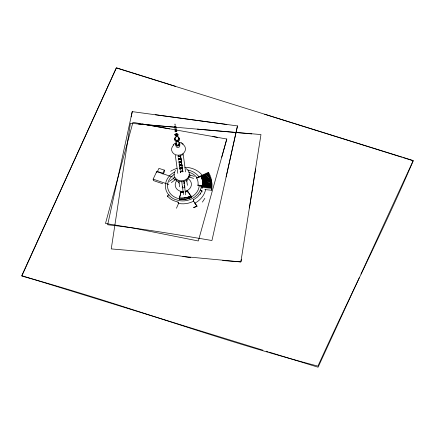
<?xml version="1.0" encoding="UTF-8"?>
<svg xmlns="http://www.w3.org/2000/svg" width="435" height="435" viewBox="0 0 435 435"><rect width="100%" height="100%" fill="white"/><g stroke="black" fill="none" stroke-linecap="round" stroke-linejoin="round"><path stroke-width="0.65" d="M197.947 185.413L197.941 185.451A11.239 5.465 10.1 0 1 202.862 186.697L202.9 181.471L201.079 176.278L208.05 173.081C210.382 177.442 211.513 182.531 210.562 187.441L202.895 186.669A11.31 5.497 10.1 0 0 197.947 185.413L197.996 185.125A15.143 13.072 -7.7 0 0 196.756 178.078M202.862 186.697L202.9 181.471L201.329 176.931L208.392 173.897C210.583 177.839 211.388 182.738 210.524 187.153L210.562 187.441M210.67 186.849L202.966 186.262A11.315 5.541 8.3 0 0 197.996 185.125L197.996 185.158A11.245 5.508 8.3 0 1 202.938 186.289A20.026 17.291 -7.7 0 0 201.296 176.974L201.117 176.566A11.31 5.383 -29.9 0 0 196.609 177.823L196.609 177.861A11.239 5.35 -29.9 0 1 201.09 176.615L207.506 173.641M249.462 207.99L255.59 168.916M202.074 188.649L202.101 186.196M241.414 259.276L240.865 261.919L222.666 260.532M131.131 116.933L132.267 111.632L237.494 125.932L211.954 240.522C177.295 234.628 142.604 228.739 107.668 224.754L132.256 111.561M226.129 176.953L237.488 125.884M176.409 131.174L175.832 126.308A0.544 0.473 -7.7 0 0 175 125.954A0.544 0.473 -7.7 0 0 175.033 126.77A0.544 0.473 -7.7 0 0 175.832 126.308M175.93 134.584L176.512 135.154L176.811 134.41M178.377 156.91L178.366 155.801L178.377 156.91L178.073 156.97M178.47 158.905L178.774 158.846L178.79 159.955L178.486 160.015M178.79 159.955L178.774 158.846M179.345 161.999L179.448 162.772L179.051 163.174L179.356 163.114L179.345 161.999L179.041 162.065M179.356 163.114L179.448 162.772M179.753 165.044L179.856 165.811L179.465 166.219L179.769 166.159L179.753 165.044L179.448 165.11M179.769 166.159L179.856 165.811M180.166 168.089L180.269 168.856L179.878 169.264L180.182 169.204L180.166 168.089L179.862 168.149M180.182 169.204L180.269 168.856M180.579 171.134L180.683 171.901L180.286 172.309L180.596 172.249L180.579 171.134L180.275 171.194M180.596 172.249L180.683 171.901M191.732 197.332L190.862 196.049L191.732 197.332A19.287 16.65 -7.7 0 1 180.014 199.464L179.176 199.36L179.541 197.979M185.114 191.433A18.194 15.709 -7.7 0 0 187.414 190.862L191.047 196.294A18.999 16.405 -7.7 0 1 179.443 198.132L181.02 191.791L181.531 191.797M179.443 198.137L181.058 192.08M183.521 191.672A18.194 15.709 -7.7 0 1 181.156 191.797L180.884 192.319L181.248 192.324A18.999 16.405 -7.7 0 0 183.233 192.226M221.73 157.252L226.798 139.015L212.824 136.541M226.798 138.999L198.327 240.974L133.311 228.06L105.493 223.47L132.947 122.333L169.563 128.896M178.513 203.553L178.1 202.074L175.925 201.372A14.931 12.892 -7.7 0 1 167.828 196.288L167.453 195.88L168.889 194.875M193.564 201.285L193.564 199.747L197.479 196.995L200.622 193.314L201.883 190.601L200.209 190.057M176.458 208.256L178.557 203.417A19.89 17.177 -7.7 0 0 193.608 201.149L197.044 206.19A25.844 22.315 -7.7 0 1 193.814 207.68M359.261 277.769L318.088 367.222L269.455 352.198M360.968 274.066L413.217 160.558L116.362 67.952L21.75 275.692L262.968 350.197M162.761 183.771L153.354 180.541L153.163 179.133L156.698 171.602L172.374 176.985M162.815 173.244L164.289 170.118L158.922 168.367L157.448 171.493L162.815 173.244L162.94 174.185M163.495 173.608L164.479 171.526L164.289 170.118M183.913 183.641L184.516 182.428M186.648 181.335L188.746 177.094M181.808 169.019L181.705 168.253M201.09 176.615L201.079 176.278M202.395 202.096L204.847 198.306M173.152 144.888L175.414 142.946M178.051 134.915C173.532 131.185 181.183 135.28 176.311 136.275L174.832 134.687L176.131 133.67M174.854 134.85L176.159 133.833M176.311 136.275L178.024 134.752M169.449 181.341L174.843 177.339M171.379 182.597L175.691 179.394M181.525 155.458L182.82 154.637M176.257 131.37L175.414 131.142M185.772 180.661L182.559 181.797L179.182 181.411M199.948 176.262L208.49 172.342A28.721 24.795 -7.7 0 1 211.296 188.284L211.562 190.258L204.847 189.578M201.503 177.072L208.648 174.212M201.758 177.801L208.99 175.109M193.444 207.462L197.044 206.19L194.722 202.922M201.905 177.953L209.208 175.435M202.134 178.693L209.507 176.344M187.066 190.97L187.409 190.867L187.534 191.797M202.253 178.856L209.686 176.686M202.449 179.606L209.947 177.61M202.536 179.775L210.089 177.964M202.705 180.53L210.306 178.894M180.237 156.214L180.77 156.431L180.237 156.214L180.133 155.447L180.666 155.665L180.438 155.387M180.541 158.492L181.08 158.71L181.183 159.476L180.878 159.542L180.541 158.492L180.878 159.542M180.77 158.775L181.08 158.71M180.645 159.259L181.183 159.476M181.112 161.651L181.645 161.869L181.112 161.651L181.216 162.418L181.748 162.636M181.216 162.418L181.52 162.358M181.52 164.696L182.058 164.914L181.52 164.696L181.629 165.463L182.162 165.681L181.629 165.463M181.933 167.741L182.466 167.959L181.933 167.741L182.037 168.508L182.575 168.726L182.037 168.508M182.347 170.786L182.879 171.004L182.347 170.786L182.45 171.553L182.983 171.771L182.45 171.553M178.16 156.627L178.47 156.567M178.573 159.672L178.877 159.612M178.948 162.407L179.253 162.347M179.361 165.452L179.666 165.392M179.775 168.497L180.079 168.437M180.182 171.542L180.492 171.482M202.764 180.71L210.399 179.258M178.078 156.605L180.601 156.154M178.388 158.884L180.911 158.432M178.491 159.65L181.014 159.199M178.959 162.043L181.477 161.592M179.062 162.81L181.58 162.358M179.367 165.088L181.89 164.637M179.47 165.855L181.993 165.403M179.78 168.133L182.303 167.682M179.883 168.9L182.406 168.448M180.193 171.178L182.711 170.721M180.297 171.945L182.814 171.493M202.9 181.471L210.578 180.199M202.927 181.656L210.632 180.568M203.036 182.423L210.763 181.52M203.036 182.608L210.779 181.89M203.112 183.38L210.866 182.847M203.08 183.565L210.839 183.222M203.123 184.337L210.888 184.179M203.063 184.527L210.812 184.554M203.08 185.299L210.823 185.517M202.982 185.489L210.703 185.892M138.542 124.089L174.392 127.156M197.392 129.124L260.973 134.562L240.865 261.908L182.858 256.454M251.794 133.915L130.413 123.279L111.246 248.912C137.775 251.223 164.43 253.029 190.666 257.743M202.857 186.376L210.524 187.153M201.894 187.338L211.296 188.284M155.224 114.693L226.918 124.486M142.294 123.986L217.31 137.319M266.209 351.197L268.156 351.801M175.55 86.347L116.341 67.778L21.799 276.051C121.332 303.391 218 340.121 317.936 366.101C349.039 297.361 383.469 230.153 413.25 160.798L402.913 157.557M295.234 123.872L401.619 157.155M264.605 114.236L294.593 123.67M189.22 174.761L194.38 176.409M188.393 176.757L193.553 178.404M153.163 179.133L168.84 184.516M180.003 142.37L181.917 143.186M181.438 142.876L183.282 144.099M175.577 179.519L179.389 183.102M174.832 134.687L176.289 136.106M181.558 168.106L182.526 169.063M187.452 191.15L191.047 196.294M208.392 173.897L208.05 173.081M196.609 177.823L196.756 178.116M178.372 203.058L178.1 202.074L178.225 203.014M208.49 172.342L208.664 173.657M201.883 190.601L202.074 192.004M200.622 193.314L200.747 194.255M193.689 200.682L193.564 199.747L193.564 200.774M183.124 153.745L185.576 171.885M186.571 179.274L187.393 185.321M187.849 192.254L187.724 191.318L187.137 191.498A18.999 16.405 -7.7 0 1 185.201 191.949M180.558 155.686L182.678 171.83M184.097 181.89L184.369 183.902M180.362 155.73L180.465 156.497M174.745 126.378L175.365 130.946M181.02 191.791L181.15 192.727M175.332 155.235L177.784 173.375M178.78 180.764L179.601 186.811M179.176 199.36L179.998 199.317A19.287 16.65 -7.7 0 0 191.715 197.185M167.453 195.88L167.578 196.821M156.698 171.602L156.828 172.543M183.847 181.009L185.696 194.836M181.727 181.39L183.483 194.554M205.614 189.742A22.489 19.417 -7.7 0 1 194.869 203.183M170.678 171.265A22.489 19.417 -7.7 0 1 172.32 170.297M172.885 170.003A22.489 19.417 -7.7 0 1 177.105 168.329M184.832 167.268A22.489 19.417 -7.7 0 1 202.221 175.256M187.931 178.638A8.124 7.014 -7.7 0 1 191.286 185.5A8.124 7.014 -7.7 0 1 185.419 191.28M183.325 191.601A8.124 7.014 -7.7 0 1 175.963 187.806A8.124 7.014 -7.7 0 1 177.078 180.275M199.268 185.353A15.916 13.741 -7.7 0 1 191.384 196.968M189.796 197.724A15.916 13.741 -7.7 0 1 188.121 198.322M179.34 198.784A15.916 13.741 -7.7 0 1 167.774 188.29A15.916 13.741 -7.7 0 1 174.266 174.381M188.79 172.195A15.916 13.741 -7.7 0 1 197.137 177.948M201.378 185.843A18.058 15.589 -7.7 0 1 200.823 188.746C197.664 198.338 185.881 203.199 176.615 199.893A13.556 11.707 -7.7 0 1 169.264 195.277L167.828 193.711A18.058 15.589 -7.7 0 1 174.353 172.129M188.018 170.069A18.058 15.589 -7.7 0 1 198.985 176.953M211.192 179.796A28.721 24.795 -7.7 0 1 211.562 190.258M177.377 135.111A0.979 0.843 -7.7 0 1 177.262 135.312M177.094 135.481A0.979 0.843 -7.7 0 1 175.718 135.443M175.822 134.246A0.979 0.843 -7.7 0 1 176.034 134.116M176.779 134.056A0.979 0.843 -7.7 0 1 177.007 134.149M177.197 134.29A0.979 0.843 -7.7 0 1 177.415 134.676M176.621 130.87A0.718 0.62 -7.7 0 1 176.088 131.631A0.718 0.62 -7.7 0 1 175.223 131.196M175.316 130.723A0.718 0.62 -7.7 0 1 175.582 130.495M176.447 130.592A0.718 0.62 -7.7 0 1 176.556 130.718M175.887 130.44A0.544 0.473 -7.7 0 1 176.441 131A0.544 0.473 -7.7 0 1 175.653 131.337A0.544 0.473 -7.7 0 1 175.512 130.603M176.001 130.157A0.946 0.821 -7.7 0 1 176.779 131.294A0.946 0.821 -7.7 0 1 175.251 131.582A0.946 0.821 -7.7 0 1 175.522 130.25M175.941 130.359A0.718 0.62 -7.7 0 1 176.583 131.191A0.718 0.62 -7.7 0 1 175.435 131.457A0.718 0.62 -7.7 0 1 175.577 130.446M178.671 137.46A2.126 1.832 -7.7 0 1 177.192 140.429A2.126 1.832 -7.7 0 1 175.017 137.939M175.305 137.52A2.126 1.832 -7.7 0 1 176.191 136.922M177.812 136.894A2.126 1.832 -7.7 0 1 178.285 137.128M177.257 136.623A2.126 1.832 -7.7 0 1 178.801 139.271A2.126 1.832 -7.7 0 1 175.349 139.722A2.126 1.832 -7.7 0 1 176.17 136.764M180.139 155.882A1.452 1.256 -7.7 0 1 178.769 156.344M180.552 158.927A1.452 1.256 -7.7 0 1 178.823 159.297M180.666 156.828A1.452 1.256 -7.7 0 1 178.513 158.454M181.118 162.086A1.452 1.256 -7.7 0 1 179.389 162.456M181.346 160.297A1.452 1.256 -7.7 0 1 178.801 161.396M181.531 165.131A1.452 1.256 -7.7 0 1 179.802 165.501M181.776 163.669A1.452 1.256 -7.7 0 1 179.013 164.169M181.939 168.176A1.452 1.256 -7.7 0 1 180.21 168.546M182.173 166.387A1.452 1.256 -7.7 0 1 179.427 167.214M186.224 168.693A7.661 6.612 -7.7 0 1 188.219 177.415A7.661 6.612 -7.7 0 1 178.301 180.242A7.661 6.612 -7.7 0 1 174.576 172.015M174.843 171.477A7.661 6.612 -7.7 0 1 175.539 170.466M182.298 143.98A6.976 6.025 -7.7 0 1 184.038 152.69A6.976 6.025 -7.7 0 1 173.81 153.778A6.976 6.025 -7.7 0 1 173.853 144.877M184.717 186.62A1.408 0.691 -7.6 0 1 184.456 187.577A1.408 0.691 -7.6 0 1 182.569 187.724A1.408 0.691 -7.6 0 1 182.504 186.789M178.981 142.588A2.153 1.86 -7.7 0 1 179.312 145.312A2.153 1.86 -7.7 0 1 176.148 145.469A2.153 1.86 -7.7 0 1 176.365 142.718M178.981 143.24A1.522 1.316 -7.7 0 1 177.708 145.279A1.522 1.316 -7.7 0 1 176.354 143.371M178.47 142.201A2.153 1.86 -7.7 0 1 179.514 144.871A2.153 1.86 -7.7 0 1 176.257 145.404A2.153 1.86 -7.7 0 1 176.344 142.549M178.687 140.755A1.522 1.316 -7.7 0 1 176.474 141.663M179.334 144.73A1.898 1.637 -7.7 0 1 179.307 146.948A1.898 1.637 -7.7 0 1 176.757 147.204A1.898 1.637 -7.7 0 1 176.344 145.034M178.943 143.316A1.441 1.24 -7.7 0 1 177.583 145.17A1.441 1.24 -7.7 0 1 176.458 143.284M178.48 137.917A2.382 2.055 -7.7 0 1 179.024 140.771A2.382 2.055 -7.7 0 1 175.707 141.353A2.382 2.055 -7.7 0 1 175.169 138.499M189.029 196.772A19.205 16.579 -7.7 0 1 188.089 197.071M185.185 197.713A19.205 16.579 -7.7 0 1 184.201 197.838M191.008 196.011A18.999 16.405 -7.7 0 1 179.405 197.849M186.495 191.422A18.194 15.709 -7.7 0 1 185.527 191.645M183.559 191.96A18.194 15.709 -7.7 0 1 182.564 192.042M189.111 174.397A1.408 1.24 -72.3 0 1 190.013 176.017A1.408 1.24 -72.3 0 1 188.48 177.137M184.331 185.691A0.718 0.413 26.4 0 1 184.179 185.701M176.104 179.437A1.408 1.202 53.4 0 1 174.082 179.236A1.408 1.202 53.4 0 1 174.495 177.246M175.773 178.981A0.718 0.435 -46.7 0 1 175.468 179.133M174.843 124.187L175.202 124.241L174.843 124.187M175.131 126.308L175.479 126.406L175.153 126.27"/></g></svg>
